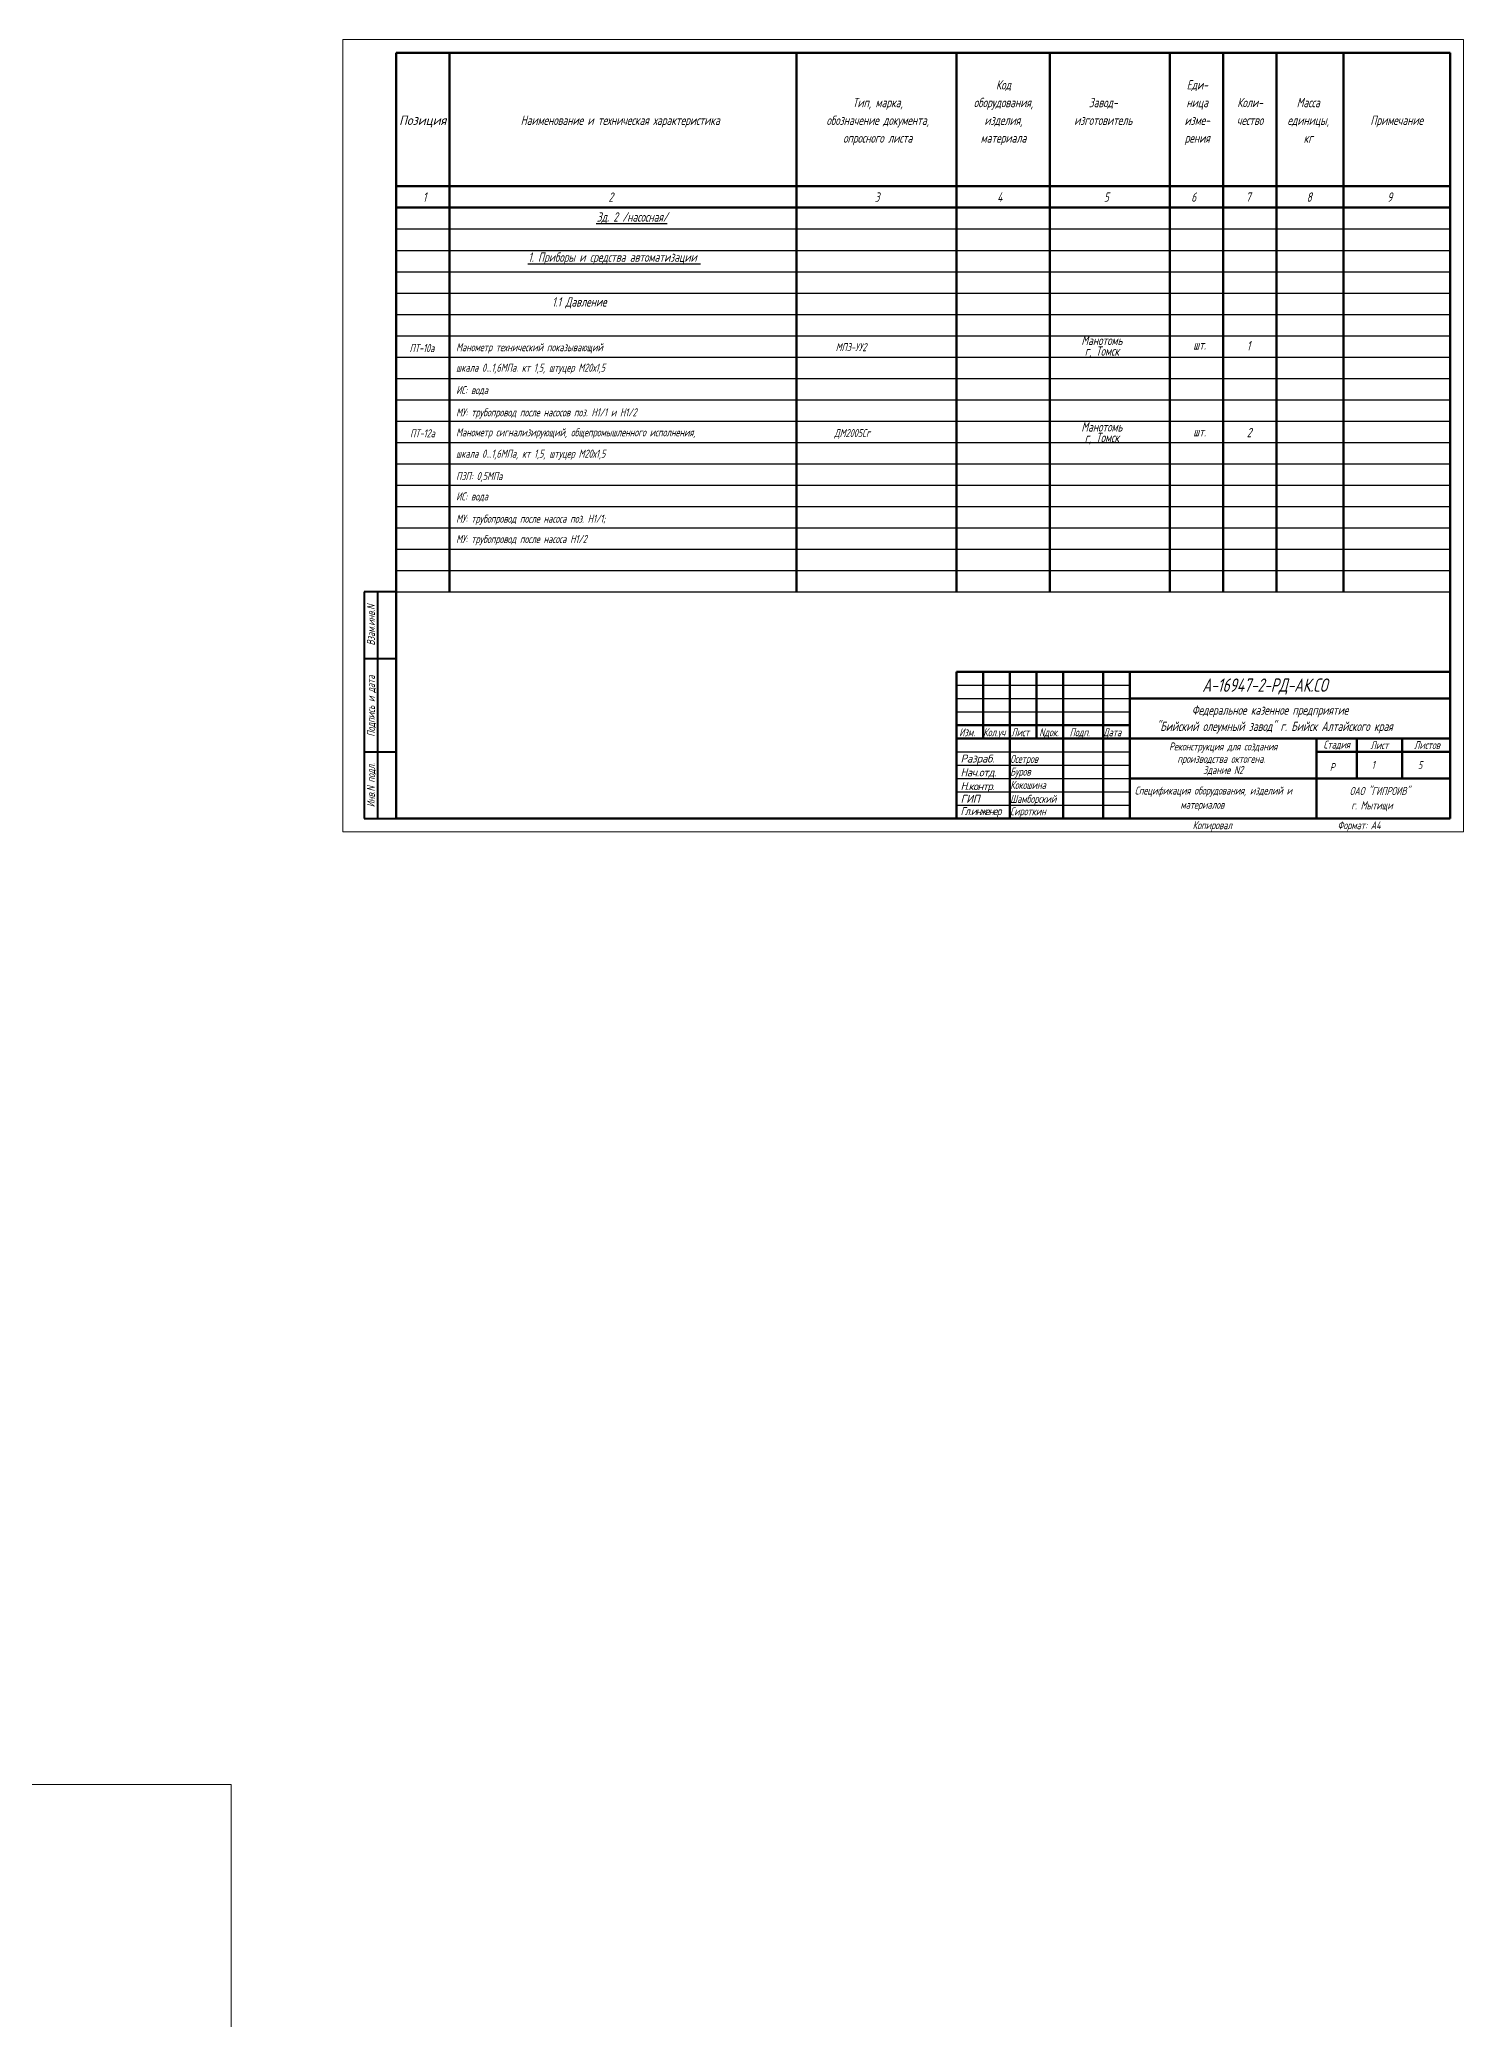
# Model space of a CAD drawing. Header units: millimetres. Extents: x 152217 to 562659, y 54507 to 219294.
# Drawn here: x 560293 to 560826, y 218255 to 218997 of the extents above; entities that cross this region are included whole.
import ezdxf
from ezdxf.enums import TextEntityAlignment as Align

# ---------------------------------------------------------------- set-up
doc = ezdxf.new("R2010")
doc.units = ezdxf.units.MM
doc.layers.get('0').update_dxf_attribs({"lineweight": 18})
doc.layers.get('Defpoints').update_dxf_attribs({"color": 139, "lineweight": 18})
for name, color, linetype, lineweight in [('Обводка', 6, 'Continuous', 25), ('Рамка толстая', 7, 'Continuous', 60), ('Текст_КИП', 2, 'Continuous', 25), ('тонкий', 5, 'Continuous', 25)]:
    doc.layers.add(name, color=color, linetype=linetype, lineweight=lineweight)
doc.layers.add('текст', color=1, linetype='Continuous')
doc.layers.add('Текст.', color=51, linetype='Continuous')
doc.styles.get("Standard").update_dxf_attribs({"font": 'simplex.shx', "width": 0.6, "oblique": 15})

msp = doc.modelspace()

# ---------------------------------------------------------------- linework, layer by layer
at = {"lineweight": 60}
for p, q in [((560426.3914, 218991.949), (560821.3914, 218991.949)), ((560426.3914, 218704.949), (560426.3914, 218991.949)), ((560446.3914, 218991.949), (560446.3914, 218789.949)), ((560576.3914, 218991.949), (560576.3914, 218789.949)), ((560636.3914, 218991.949), (560636.3914, 218789.949)), ((560671.3914, 218991.949), (560671.3914, 218789.949)), ((560716.3914, 218991.949), (560716.3914, 218789.949)), ((560736.3914, 218991.949), (560736.3914, 218789.949)), ((560756.3914, 218991.949), (560756.3914, 218789.949)), ((560781.3914, 218991.949), (560781.3914, 218789.949)), ((560821.3914, 218991.949), (560821.3914, 218704.949)), ((560426.3914, 218941.949), (560821.3914, 218941.949)), ((560426.3914, 218933.949), (560821.3914, 218933.949)), ((560821.3914, 218704.949), (560426.3914, 218704.949))]:
    msp.add_line(p, q, dxfattribs=at)
at = {"color": 7, "lineweight": 40}
for p, q in [((560414.3914, 218789.949), (560414.3914, 218704.949)), ((560426.3914, 218789.949), (560414.3914, 218789.949)), ((560419.3914, 218789.949), (560419.3914, 218704.949)), ((560414.3914, 218764.949), (560426.3914, 218764.949)), ((560414.3914, 218729.949), (560426.3914, 218729.949)), ((560414.3914, 218704.949), (560426.3914, 218704.949))]:
    msp.add_line(p, q, dxfattribs=at)
at = {"color": 7}
for p, q in [((560636.3914, 218739.949), (560701.3914, 218739.949)), ((560636.3914, 218734.949), (560701.3914, 218734.949))]:
    msp.add_line(p, q, dxfattribs=at)
at = {"layer": 'Defpoints'}
for p, q in [((560406.3914, 218996.949), (560826.3914, 218996.949)), ((560406.3914, 218996.949), (560406.3914, 218699.9769)), ((560826.3914, 218996.949), (560826.3914, 218699.949)), ((560406.3914, 218699.9769), (560826.3914, 218699.949))]:
    msp.add_line(p, q, dxfattribs=at)
at = {"layer": 'Обводка', "color": 155}
for p, q in [((560426.3914, 218925.949), (560821.3914, 218925.949)), ((560426.3914, 218917.949), (560821.3914, 218917.949)), ((560426.3914, 218909.949), (560821.3914, 218909.949)), ((560426.3914, 218901.949), (560821.3914, 218901.949)), ((560426.3914, 218893.949), (560821.3914, 218893.949)), ((560426.3914, 218885.949), (560821.3914, 218885.949)), ((560426.3914, 218877.949), (560821.3914, 218877.949)), ((560426.3914, 218869.949), (560821.3914, 218869.949)), ((560426.3914, 218861.949), (560821.3914, 218861.949)), ((560426.3914, 218853.949), (560821.3914, 218853.949)), ((560426.3914, 218845.949), (560821.3914, 218845.949)), ((560426.3914, 218837.949), (560821.3914, 218837.949)), ((560426.3914, 218829.949), (560821.3914, 218829.949)), ((560426.3914, 218821.949), (560821.3914, 218821.949)), ((560426.3914, 218813.949), (560821.3914, 218813.949)), ((560426.3914, 218805.949), (560821.3914, 218805.949)), ((560426.3914, 218797.949), (560821.3914, 218797.949)), ((560426.3914, 218789.949), (560821.3914, 218789.949))]:
    msp.add_line(p, q, dxfattribs=at)
at = {"layer": 'Рамка толстая', "color": 7}
for p, q in [((560426.3914, 218759.949), (560426.3914, 218704.949)), ((560426.3914, 218759.949), (560426.3914, 218704.949)), ((560821.3914, 218759.949), (560636.3914, 218759.949)), ((560636.3914, 218759.949), (560636.3914, 218704.949)), ((560821.3914, 218759.949), (560636.3914, 218759.949)), ((560636.3914, 218759.949), (560636.3914, 218704.949)), ((560646.3914, 218759.949), (560646.3914, 218734.949)), ((560656.3914, 218759.949), (560656.3914, 218704.949)), ((560666.3914, 218759.949), (560666.3914, 218734.949)), ((560676.3914, 218759.949), (560676.3914, 218704.949)), ((560691.3914, 218759.949), (560691.3914, 218704.949)), ((560701.3914, 218759.949), (560701.3914, 218704.949)), ((560701.3914, 218749.949), (560821.3914, 218749.949)), ((560636.3914, 218739.949), (560701.3914, 218739.949)), ((560636.3914, 218734.949), (560821.3914, 218734.949)), ((560771.3914, 218734.949), (560771.3914, 218704.949)), ((560786.3914, 218734.949), (560786.3914, 218719.949)), ((560803.3914, 218734.949), (560803.3914, 218719.949)), ((560771.3914, 218729.949), (560821.3914, 218729.949)), ((560701.3914, 218719.949), (560821.3914, 218719.949)), ((560701.3914, 218719.949), (560821.3914, 218719.949))]:
    msp.add_line(p, q, dxfattribs=at)
at = {"layer": 'Рамка толстая', "color": 18, "lineweight": 20, "true_color": 0x000000}
for p, q in [((559395.9374, 218342.8122), (560364.5624, 218342.8122)), ((560364.5624, 218342.8122), (560364.5624, 217009.6872))]:
    msp.add_line(p, q, dxfattribs=at)
at = {"layer": 'тонкий', "color": 7}
for p, q in [((560636.3914, 218754.949), (560701.3914, 218754.949)), ((560636.3914, 218749.949), (560701.3914, 218749.949)), ((560636.3914, 218744.949), (560701.3914, 218744.949)), ((560636.3914, 218729.949), (560701.3914, 218729.949)), ((560636.3914, 218729.949), (560701.3914, 218729.949)), ((560636.3914, 218724.949), (560701.3914, 218724.949)), ((560636.3914, 218724.949), (560701.3914, 218724.949)), ((560636.3914, 218719.949), (560701.3914, 218719.949)), ((560636.3914, 218719.949), (560701.3914, 218719.949)), ((560636.3914, 218714.949), (560701.3914, 218714.949)), ((560636.3914, 218714.949), (560701.3914, 218714.949)), ((560636.3914, 218709.949), (560701.3914, 218709.949)), ((560636.3914, 218709.949), (560701.3914, 218709.949))]:
    msp.add_line(p, q, dxfattribs=at)

# ---------------------------------------------------------------- texts
at = {"color": 2, "oblique": 15, "width": 0.7}
for s, p in [('Взам.инв.N', (560418.3914, 218777.449)), ('Подпись и дата', (560418.3914, 218747.0931)), ('Инв.N подл.', (560418.3914, 218717.449))]:
    msp.add_text(s, height=3, rotation=90, dxfattribs=at).set_placement(p, align=Align.CENTER)
at = {"color": 3, "oblique": 15, "width": 0.7}
for s, p in [('Изм.', (560637.3946, 218735.775)), ('Кол.уч', (560646.3946, 218735.775)), ('Лист', (560656.8946, 218735.775)), ('Nдок.', (560667.3946, 218735.775)), ('Подп.', (560678.8035, 218735.775)), ('Дата', (560691.3914, 218735.775))]:
    msp.add_text(s, height=3, dxfattribs=at).set_placement(p)
for s, p in [('Стадия', (560778.8914, 218732.449)), ('Листов', (560812.7433, 218732.4835)), ('Лист', (560794.8914, 218732.449))]:
    msp.add_text(s, height=3, dxfattribs=at).set_placement(p, align=Align.MIDDLE)
at = {"color": 7, "oblique": 15, "width": 0.7}
for s, p in [('Спецификация оборудования, изделий и', (560703.2317, 218713.9315)), ('материалов', (560720.3215, 218708.6248))]:
    msp.add_text(s, height=3, dxfattribs=at).set_placement(p)
at = {"color": 2, "oblique": 15, "width": 0.7}
for s, p in [('Копировал', (560732.2714, 218702.0487)), ('Формат: А4', (560787.2714, 218702.0487))]:
    msp.add_text(s, height=3, dxfattribs=at).set_placement(p, align=Align.MIDDLE)
at = {"layer": 'текст', "char_height": 3, "width": 19, "attachment_point": 4}
for s, insert in [('{\\W0.95;\\T0.95;Разраб.}', (560637.9184, 218727.0219)), ('{\\W0.9;\\T0.95;Нач.отд.}', (560637.9184, 218722.0219)), ('{\\W0.9;\\T0.9;Н.контр.}', (560637.9184, 218716.691)), ('{\\W0.95;\\T0.95;ГИП}', (560637.9184, 218712.3294)), ('{\\W0.8;\\T0.85;Гл.инженер}', (560637.9184, 218707.3294))]:
    msp.add_mtext(s, dxfattribs=dict(at, insert=insert))
at = {"layer": 'Текст.', "oblique": 15, "width": 0.7}
for s, p in [('Манотомь', (560683.1734, 218882.4252)), ('г, Томск', (560684.4689, 218878.449)), ('Манотомь', (560683.1734, 218850.0064)), ('г, Томск', (560684.4689, 218846.0303))]:
    msp.add_text(s, height=3.5, dxfattribs=at).set_placement(p)
at = {"layer": 'Текст_КИП', "oblique": 15, "width": 0.7}
for s, height, p in [('Код', 3.5, (560653.9917, 218978.249)), ('Еди-', 3.5, (560726.6095, 218978.249)), ('Тип, марка,', 3.5, (560606.8627, 218971.599)), ('оборудования,', 3.5, (560653.9917, 218971.599)), ('Завод-', 3.5, (560691.3914, 218971.599)), ('ница', 3.5, (560726.6095, 218971.599)), ('Коли-', 3.5, (560746.3914, 218971.599)), ('Масса', 3.5, (560768.2268, 218971.599)), ('Наименование и техническая характеристика', 3.5, (560510.3378, 218964.949)), ('обозначение документа,', 3.5, (560606.8627, 218964.949)), ('изделия,', 3.5, (560653.9917, 218964.949)), ('изготовитель', 3.5, (560691.3914, 218964.949)), ('изме-', 3.5, (560726.6095, 218964.949)), ('чество', 3.5, (560746.3914, 218964.949)), ('единицы,', 3.5, (560768.2268, 218964.949)), ('Примечание', 3.5, (560801.3914, 218964.949)), ('опросного листа', 3.5, (560606.8627, 218958.299)), ('материала', 3.5, (560653.9917, 218958.299)), ('рения', 3.5, (560726.6095, 218958.299)), ('кг', 3.5, (560768.2268, 218958.299)), ('ПТ-10а', 3, (560436.0433, 218879.826)), ('ПТ-12а', 3, (560436.2248, 218847.8708)), ('Реконструкция для создания', 3, (560736.3441, 218730.4595)), ('производства октогена. ', 3, (560736.3441, 218725.8055)), ('Здание N2', 3, (560736.3441, 218721.6454))]:
    msp.add_text(s, height=height, dxfattribs=at).set_placement(p, align=Align.CENTER)
at = {"layer": 'Текст_КИП', "oblique": 15, "width": 0.822902}
msp.add_text('Позиция', height=3.5, dxfattribs=at).set_placement((560427.4789, 218964.949), (560445.1713, 218964.949), align=Align.FIT)
at = {"layer": 'Текст_КИП', "oblique": 15, "width": 0.7}
for s, height, p in [('1', 3.5, (560436.3714, 218936.1535)), ('2', 3.5, (560505.9311, 218936.1535)), ('3', 3.5, (560605.7068, 218936.1535)), ('4', 3.5, (560651.6602, 218936.1535)), ('5', 3.5, (560691.6335, 218936.1535)), ('6', 3.5, (560724.3674, 218936.1535)), ('7', 3.5, (560744.8262, 218936.1535)), ('8', 3.5, (560767.6197, 218936.1535)), ('9', 3.5, (560797.8356, 218936.1535)), ('1.1 Давление', 3.5, (560484.8243, 218896.869)), ('Манометр технический показывающий', 3, (560448.8197, 218880.1128)), ('шкала 0...1,6МПа. кт 1,5, штуцер М20х1,5', 3, (560448.8197, 218872.4635)), ('ИС: вода', 3, (560448.8197, 218864.0581)), ('МУ: трубопровод после насосов поз. Н1/1 и Н1/2', 3, (560448.8197, 218855.7081)), ('Манометр сигнализирующий, общепромышленного исполнения,', 3, (560448.8197, 218848.2263)), ('шкала 0...1,6МПа, кт 1,5, штуцер М20х1,5', 3, (560448.8197, 218840.2247)), ('ПЗП: 0,5МПа', 3, (560448.8197, 218831.8304)), ('ИС: вода', 3, (560448.8197, 218824.2055)), ('МУ: трубопровод после насоса поз. Н1/1;', 3, (560448.8197, 218815.8556)), ('МУ: трубопровод после насоса Н1/2', 3, (560448.8197, 218808.231)), ('"Бийский олеумный завод" г. Бийск Алтайского края ', 3.5, (560711.3047, 218737.7693)), ('Федеральное казенное предприятие', 3.5, (560724.5891, 218743.8461)), ('Осетров', 3, (560656.5207, 218725.7894)), ('Буров', 3, (560656.5207, 218721.0272)), ('Кокошина', 3, (560656.5207, 218716.0272)), ('Шамборский', 3, (560656.5207, 218710.8115)), ('ОАО "ГИПРОИВ"', 3, (560783.787, 218713.7609)), ('Сироткин', 3, (560656.5207, 218706.1684)), ('г. Мытищи', 3, (560784.3445, 218708.4031))]:
    msp.add_text(s, height=height, dxfattribs=at).set_placement(p)
at = {"layer": 'Текст_КИП', "lineweight": -3, "oblique": 15, "width": 0.7}
for s, height, p in [('%%UЗд. 2 /насосная/', 3.5, (560501.5468, 218928.708)), ('%%U1. Приборы и средства автоматизации ', 3.5, (560475.8653, 218913.6475)), ('шт.', 3.5, (560725.1408, 218880.7399)), ('1', 3.5, (560745.205, 218880.4412)), ('шт.', 3.5, (560725.1408, 218848.1923)), ('2', 3.5, (560745.205, 218847.8936)), ('1', 3, (560792.0225, 218723.578)), ('Р', 3, (560776.303, 218722.7373)), ('5', 3, (560809.3229, 218723.4624))]:
    msp.add_text(s, height=height, dxfattribs=at).set_placement(p)
at = {"layer": 'Текст_КИП', "oblique": 15, "width": 0.7}
for s, p in [('МП3-УУ2', (560602.6202, 218880.1495)), (' ДМ2005Сг', (560603.9745, 218847.9432))]:
    msp.add_text(s, height=3, dxfattribs=at).set_placement(p, align=Align.RIGHT)
at = {"layer": 'Текст_КИП', "ltscale": 0.02, "oblique": 15, "width": 0.7}
msp.add_text('А-16947-2-РД-АК.СО', height=5, dxfattribs=at).set_placement((560728.5153, 218752.4556))

doc.saveas('drawing.dxf')
